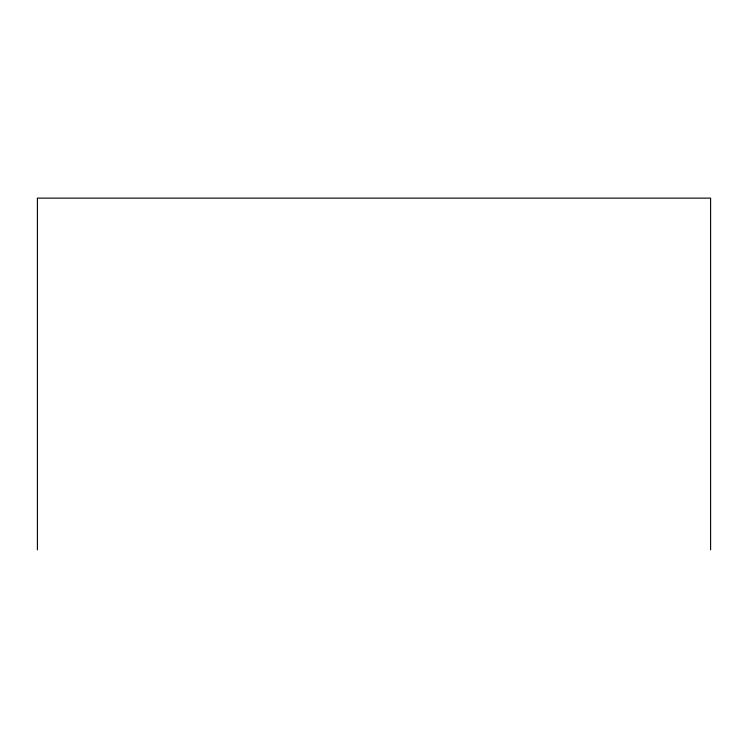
<?xml version="1.0" encoding="UTF-8"?>
<svg xmlns="http://www.w3.org/2000/svg" width="748" height="748" viewBox="0 0 748 748"><rect width="100%" height="100%" fill="white"/><g stroke="black" fill="none" stroke-linecap="round" stroke-linejoin="round"><path stroke-width="1.12" d="M710.6 549.864L710.6 198.136L37.4 198.136L37.4 549.864"/></g></svg>
